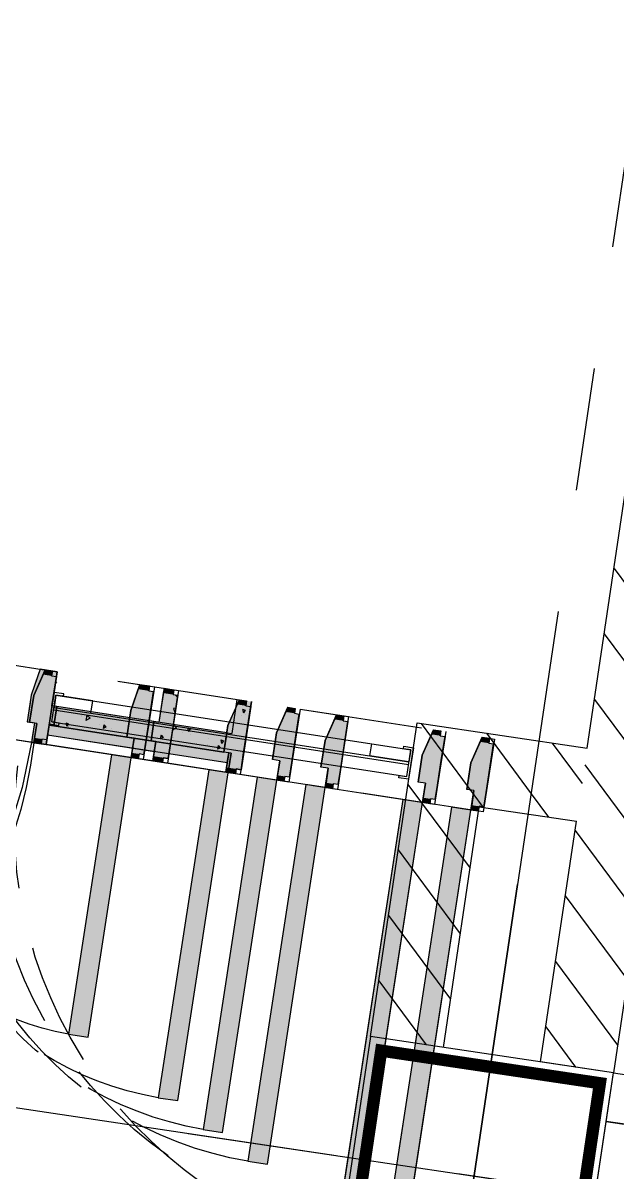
# Model space of a CAD drawing. Header units: millimetres. Extents: x 338 to 506, y 179 to 335.
# Drawn here: x 414.184 to 415.393, y 241.497 to 243.834 of the extents above; entities that cross this region are included whole.
import ezdxf

# ---------------------------------------------------------------- set-up
doc = ezdxf.new("R2010")
doc.units = ezdxf.units.MM
for name, pattern in [('CENTER', [2, 1.25, -0.25, 0.25, -0.25]), ('DASHED2', [0.375, 0.25, -0.125]), ('HIDDEN', [0.375, 0.25, -0.125])]:
    doc.linetypes.add(name, pattern=pattern)
for name, color, linetype in [('A-DOOR', 3, 'Continuous'), ('A-GLAZ', 142, 'Continuous'), ('COLUMNAS', 252, 'Continuous'), ('CUBIERTA', 254, 'Continuous'), ('EJES-COLUMNAS', 3, 'CENTER'), ('EJES_DE_COLUMNA', 255, 'DASHED2'), ('EQUIPAMENTO', 4, 'Continuous'), ('MUROS', 32, 'Continuous')]:
    doc.layers.add(name, color=color, linetype=linetype)

# ---------------------------------------------------------------- blocks, each defined once
blk = doc.blocks.new('*X902')
at = {"color": 0}
for p, q in [((62.6673, 79.5977), (62.5954, 79.5258)), ((62.8021, 79.5977), (62.6521, 79.4477)), ((62.9368, 79.5977), (62.7868, 79.4477)), ((63.0715, 79.5977), (62.9215, 79.4477)), ((63.2062, 79.5977), (63.0562, 79.4477)), ((63.3409, 79.5977), (63.1909, 79.4477)), ((63.4756, 79.5977), (63.3256, 79.4477)), ((63.6103, 79.5977), (63.4603, 79.4477))]:
    blk.add_line(p, q, dxfattribs=at)
blk = doc.blocks.new('*X903')
at = {"color": 0}
for p, q in [((62.7098, 79.9477), (62.5954, 79.8333)), ((62.8445, 79.9477), (62.6945, 79.7977)), ((62.9792, 79.9477), (62.8292, 79.7977)), ((63.1139, 79.9477), (62.9639, 79.7977)), ((63.2404, 79.9395), (63.0904, 79.7895)), ((63.2404, 79.8048), (63.1323, 79.6967)), ((63.1323, 79.6967), (63.0904, 79.6548)), ((63.2404, 79.6701), (63.168, 79.5977))]:
    blk.add_line(p, q, dxfattribs=at)
blk = doc.blocks.new('*U919')
for p, q in [((0.035, 0.0047), (0.035, 0.7353)), ((0.035, 0.7353), (0.06, 0.7353)), ((0.06, 0.0047), (0.06, 0.7353)), ((0.065, 0.0047), (0.065, 0.7353)), ((0.09, 0.0047), (0.09, 0.7353)), ((0.09, 0.0047), (0.09, 0.7353)), ((0.09, 0.0047), (0.09, 0.7353)), ((0.09, 0.0047), (0.09, 0.7353)), ((0.035, 0.0047), (0.06, 0.0047)), ((0.065, 0.0047), (0.065, 0.0143))]:
    blk.add_line(p, q)
for points in [[(0.095, 0.74), (0.095, 0.72), (0.09, 0.72), (0.09, 0.7353), (0.035, 0.7353), (0.035, 0.72), (0.03, 0.72), (0.03, 0.74)], [(0.035, 0.7353), (0.06, 0.7353), (0.06, 0.655), (0.035, 0.655)], [(0.035, 0.0047), (0.06, 0.0047), (0.06, 0.0806), (0.035, 0.0806)], [(0.095, 0), (0.095, 0.02), (0.09, 0.02), (0.09, 0.0047), (0.035, 0.0047), (0.035, 0.02), (0.03, 0.02), (0.03, 0)]]:
    blk.add_lwpolyline(points, close=True)
blk = doc.blocks.new('*U1274')
at = {"color": 7, "linetype": 'Continuous'}
for p, q in [((0.975, -0.01), (0.975, 0)), ((0.99, 0), (0.99, -0.01)), ((0.975, -0.04), (0.975, -0.01)), ((1, -0.01), (1, -0.04)), ((0.96, -0.095), (0.96, -0.04)), ((1, -0.04), (1, -0.095)), ((0.9723, -0.14), (0.96, -0.095)), ((1, -0.095), (1, -0.14)), ((0.975, -0.15), (0.9723, -0.14)), ((0.99, -0.14), (0.99, -0.15))]:
    blk.add_line(p, q, dxfattribs=at)
at = {"color": 7, "linetype": 'Continuous', "extrusion": (0, 0, -1)}
for points in [[(-0.975, 0), (-0.99, -0.01), (-0.975, -0.01)], [(-0.975, 0), (-0.99, 0), (-0.99, -0.01)], [(-0.975, -0.01), (-1, -0.04), (-0.975, -0.04)], [(-0.975, -0.01), (-1, -0.01), (-1, -0.04)], [(-0.96, -0.04), (-1, -0.095), (-0.96, -0.095)], [(-0.96, -0.04), (-1, -0.04), (-1, -0.095)], [(-0.96, -0.095), (-1, -0.14), (-0.9723, -0.14)], [(-0.96, -0.095), (-1, -0.095), (-1, -0.14)], [(-0.9723, -0.14), (-0.99, -0.15), (-0.975, -0.15)], [(-0.9723, -0.14), (-0.99, -0.14), (-0.99, -0.15)]]:
    blk.add_solid(points, dxfattribs=at)
blk = doc.blocks.new('*U1275')
at = {"color": 7, "linetype": 'Continuous'}
for p, q in [((0.975, -0.01), (0.975, 0)), ((0.99, 0), (0.99, -0.01)), ((0.975, -0.04), (0.975, -0.01)), ((1, -0.01), (1, -0.04)), ((0.96, -0.095), (0.96, -0.04)), ((1, -0.04), (1, -0.095)), ((0.9723, -0.14), (0.96, -0.095)), ((1, -0.095), (1, -0.14)), ((0.975, -0.15), (0.9723, -0.14)), ((0.99, -0.14), (0.99, -0.15))]:
    blk.add_line(p, q, dxfattribs=at)
at = {"color": 7, "linetype": 'Continuous', "extrusion": (0, 0, -1)}
for points in [[(-0.975, 0), (-0.99, -0.01), (-0.975, -0.01)], [(-0.975, 0), (-0.99, 0), (-0.99, -0.01)], [(-0.975, -0.01), (-1, -0.04), (-0.975, -0.04)], [(-0.975, -0.01), (-1, -0.01), (-1, -0.04)], [(-0.96, -0.04), (-1, -0.095), (-0.96, -0.095)], [(-0.96, -0.04), (-1, -0.04), (-1, -0.095)], [(-0.96, -0.095), (-1, -0.14), (-0.9723, -0.14)], [(-0.96, -0.095), (-1, -0.095), (-1, -0.14)], [(-0.9723, -0.14), (-0.99, -0.15), (-0.975, -0.15)], [(-0.9723, -0.14), (-0.99, -0.14), (-0.99, -0.15)]]:
    blk.add_solid(points, dxfattribs=at)
blk = doc.blocks.new('*X1280')
at = {"color": 0}
for p, q in [((1.233, -0.0207), (1.233, -0.0207)), ((1.2274, -0.099), (1.2274, -0.099)), ((1.2453, -0.1124), (1.25, -0.1029)), ((1.25, -0.1133), (1.2453, -0.1124)), ((1.2441, -0.14), (1.25, -0.136))]:
    blk.add_line(p, q, dxfattribs=at)
blk = doc.blocks.new('*U1281')
at = {"color": 7, "linetype": 'Continuous'}
for p, q in [((1.22, -0.01), (1.22, 0)), ((1.24, 0), (1.24, -0.01)), ((1.22, -0.04), (1.22, -0.01)), ((1.25, -0.01), (1.25, -0.04)), ((1.21, -0.08), (1.21, -0.04)), ((1.25, -0.04), (1.25, -0.08)), ((1.22, -0.14), (1.22, -0.08)), ((1.25, -0.08), (1.25, -0.14)), ((1.22, -0.15), (1.22, -0.14)), ((1.24, -0.14), (1.24, -0.15))]:
    blk.add_line(p, q, dxfattribs=at)
at = {"color": 7, "linetype": 'Continuous', "extrusion": (0, 0, -1)}
for points in [[(-1.22, 0), (-1.24, -0.01), (-1.22, -0.01)], [(-1.22, 0), (-1.24, 0), (-1.24, -0.01)], [(-1.22, -0.01), (-1.25, -0.04), (-1.22, -0.04)], [(-1.22, -0.01), (-1.25, -0.01), (-1.25, -0.04)], [(-1.21, -0.04), (-1.25, -0.08), (-1.21, -0.08)], [(-1.21, -0.04), (-1.25, -0.04), (-1.25, -0.08)], [(-1.22, -0.08), (-1.25, -0.14), (-1.22, -0.14)], [(-1.22, -0.08), (-1.25, -0.08), (-1.25, -0.14)], [(-1.22, -0.14), (-1.24, -0.15), (-1.22, -0.15)], [(-1.22, -0.14), (-1.24, -0.14), (-1.24, -0.15)]]:
    blk.add_solid(points, dxfattribs=at)
blk = doc.blocks.new('*U1283')
at = {"color": 7, "linetype": 'Continuous'}
for p, q in [((1.01, -0.08), (1.01, -0.04)), ((1.21, -0.04), (1.21, -0.08))]:
    blk.add_line(p, q, dxfattribs=at)
at = {"color": 7, "linetype": 'Continuous', "extrusion": (0, 0, -1)}
for points in [[(-1.01, -0.04), (-1.21, -0.08), (-1.01, -0.08)], [(-1.01, -0.04), (-1.21, -0.04), (-1.21, -0.08)]]:
    blk.add_solid(points, dxfattribs=at)
blk = doc.blocks.new('*U1284')
at = {"color": 7, "linetype": 'Continuous'}
for p, q in [((0.97, -0.01), (0.97, 0)), ((1, 0), (1, -0.01)), ((0.97, -0.04), (0.97, -0.01)), ((1, -0.01), (1, -0.04)), ((0.955, -0.08), (0.955, -0.04)), ((1.01, -0.04), (1.01, -0.08)), ((0.955, -0.095), (0.955, -0.08)), ((1, -0.08), (1, -0.095)), ((0.9632, -0.14), (0.955, -0.095)), ((1, -0.095), (1, -0.14)), ((0.965, -0.15), (0.9632, -0.14)), ((1, -0.14), (1, -0.15))]:
    blk.add_line(p, q, dxfattribs=at)
at = {"color": 7, "linetype": 'Continuous', "extrusion": (0, 0, -1)}
for points in [[(-0.97, 0), (-1, -0.01), (-0.97, -0.01)], [(-0.97, 0), (-1, 0), (-1, -0.01)], [(-0.97, -0.01), (-1, -0.04), (-0.97, -0.04)], [(-0.97, -0.01), (-1, -0.01), (-1, -0.04)], [(-0.955, -0.04), (-1.01, -0.08), (-0.955, -0.08)], [(-0.955, -0.04), (-1.01, -0.04), (-1.01, -0.08)], [(-0.955, -0.08), (-1, -0.095), (-0.955, -0.095)], [(-0.955, -0.08), (-1, -0.08), (-1, -0.095)], [(-0.955, -0.095), (-1, -0.14), (-0.9632, -0.14)], [(-0.955, -0.095), (-1, -0.095), (-1, -0.14)], [(-0.9632, -0.14), (-1, -0.15), (-0.965, -0.15)], [(-0.9632, -0.14), (-1, -0.14), (-1, -0.15)]]:
    blk.add_solid(points, dxfattribs=at)
blk = doc.blocks.new('*U1285')
at = {"color": 7, "linetype": 'Continuous'}
for p, q in [((1, -0.04), (1, -0.02)), ((1.22, -0.02), (1.22, -0.04))]:
    blk.add_line(p, q, dxfattribs=at)
at = {"color": 7, "linetype": 'Continuous', "extrusion": (0, 0, -1)}
for points in [[(-1, -0.02), (-1.22, -0.04), (-1, -0.04)], [(-1, -0.02), (-1.22, -0.02), (-1.22, -0.04)]]:
    blk.add_solid(points, dxfattribs=at)
blk = doc.blocks.new('*U1290')
at = {"color": 7, "linetype": 'Continuous'}
for p, q in [((1.01, -0.08), (1.01, -0.04)), ((1.36, -0.04), (1.36, -0.08))]:
    blk.add_line(p, q, dxfattribs=at)
at = {"color": 7, "linetype": 'Continuous', "extrusion": (0, 0, -1)}
for points in [[(-1.01, -0.04), (-1.36, -0.08), (-1.01, -0.08)], [(-1.01, -0.04), (-1.36, -0.04), (-1.36, -0.08)]]:
    blk.add_solid(points, dxfattribs=at)
blk = doc.blocks.new('*U1291')
at = {"color": 7, "linetype": 'Continuous'}
for p, q in [((0.97, -0.01), (0.97, 0)), ((1, 0), (1, -0.01)), ((0.97, -0.04), (0.97, -0.01)), ((1, -0.01), (1, -0.04)), ((0.955, -0.08), (0.955, -0.04)), ((1.01, -0.04), (1.01, -0.08)), ((0.955, -0.095), (0.955, -0.08)), ((1, -0.08), (1, -0.095)), ((0.9632, -0.14), (0.955, -0.095)), ((1, -0.095), (1, -0.14)), ((0.965, -0.15), (0.9632, -0.14)), ((1, -0.14), (1, -0.15))]:
    blk.add_line(p, q, dxfattribs=at)
at = {"color": 7, "linetype": 'Continuous', "extrusion": (0, 0, -1)}
for points in [[(-0.97, 0), (-1, -0.01), (-0.97, -0.01)], [(-0.97, 0), (-1, 0), (-1, -0.01)], [(-0.97, -0.01), (-1, -0.04), (-0.97, -0.04)], [(-0.97, -0.01), (-1, -0.01), (-1, -0.04)], [(-0.955, -0.04), (-1.01, -0.08), (-0.955, -0.08)], [(-0.955, -0.04), (-1.01, -0.04), (-1.01, -0.08)], [(-0.955, -0.08), (-1, -0.095), (-0.955, -0.095)], [(-0.955, -0.08), (-1, -0.08), (-1, -0.095)], [(-0.955, -0.095), (-1, -0.14), (-0.9632, -0.14)], [(-0.955, -0.095), (-1, -0.095), (-1, -0.14)], [(-0.9632, -0.14), (-1, -0.15), (-0.965, -0.15)], [(-0.9632, -0.14), (-1, -0.14), (-1, -0.15)]]:
    blk.add_solid(points, dxfattribs=at)
blk = doc.blocks.new('*U1292')
at = {"color": 7, "linetype": 'Continuous'}
for p, q in [((1, -0.04), (1, -0.02)), ((1.37, -0.02), (1.37, -0.04))]:
    blk.add_line(p, q, dxfattribs=at)
at = {"color": 7, "linetype": 'Continuous', "extrusion": (0, 0, -1)}
for points in [[(-1, -0.02), (-1.37, -0.04), (-1, -0.04)], [(-1, -0.02), (-1.37, -0.02), (-1.37, -0.04)]]:
    blk.add_solid(points, dxfattribs=at)
blk = doc.blocks.new('*U1293')
at = {"color": 7, "linetype": 'Continuous'}
for p, q in [((1.37, -0.01), (1.37, 0)), ((1.39, 0), (1.39, -0.01)), ((1.37, -0.04), (1.37, -0.01)), ((1.4, -0.01), (1.4, -0.04)), ((1.36, -0.08), (1.36, -0.04)), ((1.4, -0.04), (1.4, -0.08)), ((1.37, -0.15), (1.37, -0.08)), ((1.4, -0.08), (1.4, -0.15))]:
    blk.add_line(p, q, dxfattribs=at)
at = {"color": 7, "linetype": 'Continuous', "extrusion": (0, 0, -1)}
for points in [[(-1.37, 0), (-1.39, -0.01), (-1.37, -0.01)], [(-1.37, 0), (-1.39, 0), (-1.39, -0.01)], [(-1.37, -0.01), (-1.4, -0.04), (-1.37, -0.04)], [(-1.37, -0.01), (-1.4, -0.01), (-1.4, -0.04)], [(-1.36, -0.04), (-1.4, -0.08), (-1.36, -0.08)], [(-1.36, -0.04), (-1.4, -0.04), (-1.4, -0.08)], [(-1.37, -0.08), (-1.4, -0.15), (-1.37, -0.15)], [(-1.37, -0.08), (-1.4, -0.08), (-1.4, -0.15)]]:
    blk.add_solid(points, dxfattribs=at)
blk = doc.blocks.new('*X1294')
at = {"color": 0}
for p, q in [((1.3949, -0.0141), (1.3949, -0.0141)), ((1.0331, -0.0501), (1.0361, -0.0433)), ((1.039, -0.049), (1.0361, -0.0433)), ((1.0399, -0.0433), (1.0399, -0.0433)), ((1.0406, -0.0436), (1.0406, -0.0436)), ((1.1734, -0.0412), (1.1734, -0.0412)), ((1.2473, -0.0418), (1.2473, -0.0418)), ((1.2889, -0.0434), (1.2889, -0.0434)), ((1.3512, -0.0478), (1.346, -0.0442)), ((1.3466, -0.0516), (1.346, -0.0442)), ((1.35, -0.0455), (1.35, -0.0455)), ((1.3778, -0.0334), (1.3778, -0.0334)), ((1.3979, -0.0416), (1.3979, -0.0416)), ((1.0331, -0.0501), (1.039, -0.049)), ((1.062, -0.0692), (1.062, -0.0692)), ((1.0626, -0.0677), (1.0626, -0.0677)), ((1.0803, -0.0668), (1.0728, -0.0608)), ((1.073, -0.0721), (1.0728, -0.0608)), ((1.073, -0.0721), (1.0803, -0.0668)), ((1.0774, -0.0491), (1.0774, -0.0491)), ((1.1023, -0.0573), (1.1023, -0.0573)), ((1.1149, -0.0536), (1.1097, -0.05)), ((1.1103, -0.0574), (1.1097, -0.05)), ((1.1099, -0.0653), (1.1099, -0.0653)), ((1.1103, -0.0574), (1.1149, -0.0536)), ((1.1166, -0.0508), (1.1166, -0.0508)), ((1.1267, -0.0519), (1.1267, -0.0519)), ((1.158, -0.0613), (1.158, -0.0613)), ((1.1932, -0.0594), (1.1932, -0.0594)), ((1.2031, -0.0693), (1.2031, -0.0693)), ((1.2059, -0.0574), (1.2059, -0.0574)), ((1.2331, -0.0507), (1.2278, -0.0471)), ((1.2285, -0.0545), (1.2278, -0.0471)), ((1.2285, -0.0545), (1.2331, -0.0507)), ((1.2356, -0.0679), (1.2356, -0.0679)), ((1.2574, -0.0742), (1.2499, -0.0683)), ((1.2502, -0.0795), (1.2499, -0.0683)), ((1.254, -0.0534), (1.254, -0.0534)), ((1.2645, -0.0488), (1.2645, -0.0488)), ((1.27, -0.0662), (1.27, -0.0662)), ((1.2873, -0.0656), (1.2873, -0.0656)), ((1.3019, -0.0495), (1.3019, -0.0495)), ((1.324, -0.0493), (1.324, -0.0493)), ((1.3257, -0.0626), (1.3257, -0.0626)), ((1.3466, -0.0516), (1.3512, -0.0478)), ((1.3499, -0.0636), (1.3529, -0.0568)), ((1.3499, -0.0636), (1.3557, -0.0625)), ((1.3557, -0.0625), (1.3529, -0.0568)), ((1.3608, -0.0624), (1.3608, -0.0624)), ((1.3932, -0.061), (1.3932, -0.061)), ((1.0085, -0.0854), (1.0085, -0.0854)), ((1.014, -0.0732), (1.014, -0.0732)), ((1.0455, -0.0762), (1.0455, -0.0762)), ((1.0779, -0.0748), (1.0779, -0.0748)), ((1.1297, -0.0725), (1.1297, -0.0725)), ((1.1393, -0.0752), (1.1393, -0.0752)), ((1.1635, -0.0712), (1.1635, -0.0712)), ((1.2496, -0.0795), (1.2496, -0.0795)), ((1.2502, -0.0795), (1.2574, -0.0742)), ((1.2786, -0.0798), (1.2786, -0.0798)), ((1.2792, -0.0774), (1.2822, -0.0705)), ((1.2792, -0.0774), (1.2851, -0.0762)), ((1.2851, -0.0762), (1.2822, -0.0705)), ((1.3466, -0.0737), (1.3466, -0.0737)), ((1.3746, -0.0719), (1.3746, -0.0719)), ((1.3874, -0.0764), (1.3874, -0.0764)), ((1.3725, -0.1071), (1.3725, -0.1071)), ((1.0017, -0.1298), (1, -0.1264)), ((1, -0.1316), (1.0014, -0.1314)), ((1.3839, -0.1184), (1.3839, -0.1184)), ((1.3839, -0.1321), (1.387, -0.1253)), ((1.3839, -0.1321), (1.3898, -0.131)), ((1.3898, -0.131), (1.387, -0.1253)), ((1.392, -0.1225), (1.392, -0.1225)), ((1, -0.143), (1, -0.143)), ((1, -0.15), (1, -0.15)), ((1, -0.15), (1, -0.15)), ((1, -0.15), (1, -0.15))]:
    blk.add_line(p, q, dxfattribs=at)
blk = doc.blocks.new('*U1300')
at = {"color": 7, "linetype": 'Continuous'}
for p, q in [((1.575, -0.01), (1.575, 0)), ((1.59, 0), (1.59, -0.01)), ((1.575, -0.04), (1.575, -0.01)), ((1.6, -0.01), (1.6, -0.04)), ((1.56, -0.095), (1.56, -0.04)), ((1.6, -0.04), (1.6, -0.095)), ((1.5723, -0.14), (1.56, -0.095)), ((1.6, -0.095), (1.6, -0.14)), ((1.575, -0.15), (1.5723, -0.14)), ((1.59, -0.14), (1.59, -0.15))]:
    blk.add_line(p, q, dxfattribs=at)
at = {"color": 7, "linetype": 'Continuous', "extrusion": (0, 0, -1)}
for points in [[(-1.575, 0), (-1.59, -0.01), (-1.575, -0.01)], [(-1.575, 0), (-1.59, 0), (-1.59, -0.01)], [(-1.575, -0.01), (-1.6, -0.04), (-1.575, -0.04)], [(-1.575, -0.01), (-1.6, -0.01), (-1.6, -0.04)], [(-1.56, -0.04), (-1.6, -0.095), (-1.56, -0.095)], [(-1.56, -0.04), (-1.6, -0.04), (-1.6, -0.095)], [(-1.56, -0.095), (-1.6, -0.14), (-1.5723, -0.14)], [(-1.56, -0.095), (-1.6, -0.095), (-1.6, -0.14)], [(-1.5723, -0.14), (-1.59, -0.15), (-1.575, -0.15)], [(-1.5723, -0.14), (-1.59, -0.14), (-1.59, -0.15)]]:
    blk.add_solid(points, dxfattribs=at)
blk = doc.blocks.new('*U1301')
at = {"color": 7, "linetype": 'Continuous'}
for p, q in [((1.575, -0.01), (1.575, 0)), ((1.59, 0), (1.59, -0.01)), ((1.575, -0.04), (1.575, -0.01)), ((1.6, -0.01), (1.6, -0.04)), ((1.56, -0.095), (1.56, -0.04)), ((1.6, -0.04), (1.6, -0.095)), ((1.5723, -0.14), (1.56, -0.095)), ((1.6, -0.095), (1.6, -0.14)), ((1.575, -0.15), (1.5723, -0.14)), ((1.59, -0.14), (1.59, -0.15))]:
    blk.add_line(p, q, dxfattribs=at)
at = {"color": 7, "linetype": 'Continuous', "extrusion": (0, 0, -1)}
for points in [[(-1.575, 0), (-1.59, -0.01), (-1.575, -0.01)], [(-1.575, 0), (-1.59, 0), (-1.59, -0.01)], [(-1.575, -0.01), (-1.6, -0.04), (-1.575, -0.04)], [(-1.575, -0.01), (-1.6, -0.01), (-1.6, -0.04)], [(-1.56, -0.04), (-1.6, -0.095), (-1.56, -0.095)], [(-1.56, -0.04), (-1.6, -0.04), (-1.6, -0.095)], [(-1.56, -0.095), (-1.6, -0.14), (-1.5723, -0.14)], [(-1.56, -0.095), (-1.6, -0.095), (-1.6, -0.14)], [(-1.5723, -0.14), (-1.59, -0.15), (-1.575, -0.15)], [(-1.5723, -0.14), (-1.59, -0.14), (-1.59, -0.15)]]:
    blk.add_solid(points, dxfattribs=at)
blk = doc.blocks.new('*U1305')
at = {"color": 7, "linetype": 'Continuous'}
for p, q in [((1.535, 0), (1.535, 0.775)), ((1.575, 0.775), (1.575, 0))]:
    blk.add_line(p, q, dxfattribs=at)
at = {"color": 7, "linetype": 'Continuous', "extrusion": (0, 0, -1)}
for points in [[(-1.535, 0.775), (-1.575, 0), (-1.535, 0)], [(-1.535, 0.775), (-1.575, 0.775), (-1.575, 0)]]:
    blk.add_solid(points, dxfattribs=at)
blk = doc.blocks.new('*U1306')
at = {"color": 7, "linetype": 'Continuous'}
for p, q in [((1.875, -0.01), (1.875, 0)), ((1.89, 0), (1.89, -0.01)), ((1.875, -0.04), (1.875, -0.01)), ((1.9, -0.01), (1.9, -0.04)), ((1.86, -0.095), (1.86, -0.04)), ((1.9, -0.04), (1.9, -0.095)), ((1.8723, -0.14), (1.86, -0.095)), ((1.9, -0.095), (1.9, -0.14)), ((1.875, -0.15), (1.8723, -0.14)), ((1.89, -0.14), (1.89, -0.15))]:
    blk.add_line(p, q, dxfattribs=at)
at = {"color": 7, "linetype": 'Continuous', "extrusion": (0, 0, -1)}
for points in [[(-1.875, 0), (-1.89, -0.01), (-1.875, -0.01)], [(-1.875, 0), (-1.89, 0), (-1.89, -0.01)], [(-1.875, -0.01), (-1.9, -0.04), (-1.875, -0.04)], [(-1.875, -0.01), (-1.9, -0.01), (-1.9, -0.04)], [(-1.86, -0.04), (-1.9, -0.095), (-1.86, -0.095)], [(-1.86, -0.04), (-1.9, -0.04), (-1.9, -0.095)], [(-1.86, -0.095), (-1.9, -0.14), (-1.8723, -0.14)], [(-1.86, -0.095), (-1.9, -0.095), (-1.9, -0.14)], [(-1.8723, -0.14), (-1.89, -0.15), (-1.875, -0.15)], [(-1.8723, -0.14), (-1.89, -0.14), (-1.89, -0.15)]]:
    blk.add_solid(points, dxfattribs=at)
blk = doc.blocks.new('*U1307')
at = {"color": 7, "linetype": 'Continuous'}
for p, q in [((1.875, -0.01), (1.875, 0)), ((1.89, 0), (1.89, -0.01)), ((1.875, -0.04), (1.875, -0.01)), ((1.9, -0.01), (1.9, -0.04)), ((1.86, -0.095), (1.86, -0.04)), ((1.9, -0.04), (1.9, -0.095)), ((1.8723, -0.14), (1.86, -0.095)), ((1.9, -0.095), (1.9, -0.14)), ((1.875, -0.15), (1.8723, -0.14)), ((1.89, -0.14), (1.89, -0.15))]:
    blk.add_line(p, q, dxfattribs=at)
at = {"color": 7, "linetype": 'Continuous', "extrusion": (0, 0, -1)}
for points in [[(-1.875, 0), (-1.89, -0.01), (-1.875, -0.01)], [(-1.875, 0), (-1.89, 0), (-1.89, -0.01)], [(-1.875, -0.01), (-1.9, -0.04), (-1.875, -0.04)], [(-1.875, -0.01), (-1.9, -0.01), (-1.9, -0.04)], [(-1.86, -0.04), (-1.9, -0.095), (-1.86, -0.095)], [(-1.86, -0.04), (-1.9, -0.04), (-1.9, -0.095)], [(-1.86, -0.095), (-1.9, -0.14), (-1.8723, -0.14)], [(-1.86, -0.095), (-1.9, -0.095), (-1.9, -0.14)], [(-1.8723, -0.14), (-1.89, -0.15), (-1.875, -0.15)], [(-1.8723, -0.14), (-1.89, -0.14), (-1.89, -0.15)]]:
    blk.add_solid(points, dxfattribs=at)
blk = doc.blocks.new('*U1310')
at = {"color": 7, "linetype": 'Continuous'}
for p, q in [((1.835, 0), (1.835, 0.925)), ((1.875, 0.925), (1.875, 0))]:
    blk.add_line(p, q, dxfattribs=at)
at = {"color": 7, "linetype": 'Continuous', "extrusion": (0, 0, -1)}
for points in [[(-1.835, 0.925), (-1.875, 0), (-1.835, 0)], [(-1.835, 0.925), (-1.875, 0.925), (-1.875, 0)]]:
    blk.add_solid(points, dxfattribs=at)
blk = doc.blocks.new('*U1312')
at = {"color": 7, "linetype": 'Continuous'}
for p, q in [((1.375, -0.01), (1.375, 0)), ((1.39, 0), (1.39, -0.01)), ((1.375, -0.04), (1.375, -0.01)), ((1.4, -0.01), (1.4, -0.04)), ((1.36, -0.095), (1.36, -0.04)), ((1.4, -0.04), (1.4, -0.095)), ((1.3723, -0.14), (1.36, -0.095)), ((1.4, -0.095), (1.4, -0.14)), ((1.375, -0.15), (1.3723, -0.14)), ((1.39, -0.14), (1.39, -0.15))]:
    blk.add_line(p, q, dxfattribs=at)
at = {"color": 7, "linetype": 'Continuous', "extrusion": (0, 0, -1)}
for points in [[(-1.375, 0), (-1.39, -0.01), (-1.375, -0.01)], [(-1.375, 0), (-1.39, 0), (-1.39, -0.01)], [(-1.375, -0.01), (-1.4, -0.04), (-1.375, -0.04)], [(-1.375, -0.01), (-1.4, -0.01), (-1.4, -0.04)], [(-1.36, -0.04), (-1.4, -0.095), (-1.36, -0.095)], [(-1.36, -0.04), (-1.4, -0.04), (-1.4, -0.095)], [(-1.36, -0.095), (-1.4, -0.14), (-1.3723, -0.14)], [(-1.36, -0.095), (-1.4, -0.095), (-1.4, -0.14)], [(-1.3723, -0.14), (-1.39, -0.15), (-1.375, -0.15)], [(-1.3723, -0.14), (-1.39, -0.14), (-1.39, -0.15)]]:
    blk.add_solid(points, dxfattribs=at)
blk = doc.blocks.new('*U1313')
at = {"color": 7, "linetype": 'Continuous'}
for p, q in [((1.375, -0.01), (1.375, 0)), ((1.39, 0), (1.39, -0.01)), ((1.375, -0.04), (1.375, -0.01)), ((1.4, -0.01), (1.4, -0.04)), ((1.36, -0.095), (1.36, -0.04)), ((1.4, -0.04), (1.4, -0.095)), ((1.3723, -0.14), (1.36, -0.095)), ((1.4, -0.095), (1.4, -0.14)), ((1.375, -0.15), (1.3723, -0.14)), ((1.39, -0.14), (1.39, -0.15))]:
    blk.add_line(p, q, dxfattribs=at)
at = {"color": 7, "linetype": 'Continuous', "extrusion": (0, 0, -1)}
for points in [[(-1.375, 0), (-1.39, -0.01), (-1.375, -0.01)], [(-1.375, 0), (-1.39, 0), (-1.39, -0.01)], [(-1.375, -0.01), (-1.4, -0.04), (-1.375, -0.04)], [(-1.375, -0.01), (-1.4, -0.01), (-1.4, -0.04)], [(-1.36, -0.04), (-1.4, -0.095), (-1.36, -0.095)], [(-1.36, -0.04), (-1.4, -0.04), (-1.4, -0.095)], [(-1.36, -0.095), (-1.4, -0.14), (-1.3723, -0.14)], [(-1.36, -0.095), (-1.4, -0.095), (-1.4, -0.14)], [(-1.3723, -0.14), (-1.39, -0.15), (-1.375, -0.15)], [(-1.3723, -0.14), (-1.39, -0.14), (-1.39, -0.15)]]:
    blk.add_solid(points, dxfattribs=at)
blk = doc.blocks.new('*U1316')
at = {"color": 7, "linetype": 'Continuous'}
for p, q in [((1.335, 0), (1.335, 0.675)), ((1.375, 0.675), (1.375, 0))]:
    blk.add_line(p, q, dxfattribs=at)
at = {"color": 7, "linetype": 'Continuous', "extrusion": (0, 0, -1)}
for points in [[(-1.335, 0.675), (-1.375, 0), (-1.335, 0)], [(-1.335, 0.675), (-1.375, 0.675), (-1.375, 0)]]:
    blk.add_solid(points, dxfattribs=at)
blk = doc.blocks.new('*U1318')
at = {"color": 7, "linetype": 'Continuous'}
for p, q in [((1.475, -0.01), (1.475, 0)), ((1.49, 0), (1.49, -0.01)), ((1.475, -0.04), (1.475, -0.01)), ((1.5, -0.01), (1.5, -0.04)), ((1.46, -0.095), (1.46, -0.04)), ((1.5, -0.04), (1.5, -0.095)), ((1.4723, -0.14), (1.46, -0.095)), ((1.5, -0.095), (1.5, -0.14)), ((1.475, -0.15), (1.4723, -0.14)), ((1.49, -0.14), (1.49, -0.15))]:
    blk.add_line(p, q, dxfattribs=at)
at = {"color": 7, "linetype": 'Continuous', "extrusion": (0, 0, -1)}
for points in [[(-1.475, 0), (-1.49, -0.01), (-1.475, -0.01)], [(-1.475, 0), (-1.49, 0), (-1.49, -0.01)], [(-1.475, -0.01), (-1.5, -0.04), (-1.475, -0.04)], [(-1.475, -0.01), (-1.5, -0.01), (-1.5, -0.04)], [(-1.46, -0.04), (-1.5, -0.095), (-1.46, -0.095)], [(-1.46, -0.04), (-1.5, -0.04), (-1.5, -0.095)], [(-1.46, -0.095), (-1.5, -0.14), (-1.4723, -0.14)], [(-1.46, -0.095), (-1.5, -0.095), (-1.5, -0.14)], [(-1.4723, -0.14), (-1.49, -0.15), (-1.475, -0.15)], [(-1.4723, -0.14), (-1.49, -0.14), (-1.49, -0.15)]]:
    blk.add_solid(points, dxfattribs=at)
blk = doc.blocks.new('*U1319')
at = {"color": 7, "linetype": 'Continuous'}
for p, q in [((1.475, -0.01), (1.475, 0)), ((1.49, 0), (1.49, -0.01)), ((1.475, -0.04), (1.475, -0.01)), ((1.5, -0.01), (1.5, -0.04)), ((1.46, -0.095), (1.46, -0.04)), ((1.5, -0.04), (1.5, -0.095)), ((1.4723, -0.14), (1.46, -0.095)), ((1.5, -0.095), (1.5, -0.14)), ((1.475, -0.15), (1.4723, -0.14)), ((1.49, -0.14), (1.49, -0.15))]:
    blk.add_line(p, q, dxfattribs=at)
at = {"color": 7, "linetype": 'Continuous', "extrusion": (0, 0, -1)}
for points in [[(-1.475, 0), (-1.49, -0.01), (-1.475, -0.01)], [(-1.475, 0), (-1.49, 0), (-1.49, -0.01)], [(-1.475, -0.01), (-1.5, -0.04), (-1.475, -0.04)], [(-1.475, -0.01), (-1.5, -0.01), (-1.5, -0.04)], [(-1.46, -0.04), (-1.5, -0.095), (-1.46, -0.095)], [(-1.46, -0.04), (-1.5, -0.04), (-1.5, -0.095)], [(-1.46, -0.095), (-1.5, -0.14), (-1.4723, -0.14)], [(-1.46, -0.095), (-1.5, -0.095), (-1.5, -0.14)], [(-1.4723, -0.14), (-1.49, -0.15), (-1.475, -0.15)], [(-1.4723, -0.14), (-1.49, -0.14), (-1.49, -0.15)]]:
    blk.add_solid(points, dxfattribs=at)
blk = doc.blocks.new('*U1322')
at = {"color": 7, "linetype": 'Continuous'}
for p, q in [((1.435, 0), (1.435, 0.725)), ((1.475, 0.725), (1.475, 0))]:
    blk.add_line(p, q, dxfattribs=at)
at = {"color": 7, "linetype": 'Continuous', "extrusion": (0, 0, -1)}
for points in [[(-1.435, 0.725), (-1.475, 0), (-1.435, 0)], [(-1.435, 0.725), (-1.475, 0.725), (-1.475, 0)]]:
    blk.add_solid(points, dxfattribs=at)
blk = doc.blocks.new('*U1324')
at = {"color": 7, "linetype": 'Continuous'}
for p, q in [((1.175, -0.01), (1.175, 0)), ((1.19, 0), (1.19, -0.01)), ((1.175, -0.04), (1.175, -0.01)), ((1.2, -0.01), (1.2, -0.04)), ((1.16, -0.095), (1.16, -0.04)), ((1.2, -0.04), (1.2, -0.095)), ((1.1682, -0.14), (1.16, -0.095)), ((1.2, -0.095), (1.2, -0.14)), ((1.17, -0.15), (1.1682, -0.14)), ((1.19, -0.14), (1.19, -0.15))]:
    blk.add_line(p, q, dxfattribs=at)
at = {"color": 7, "linetype": 'Continuous', "extrusion": (0, 0, -1)}
for points in [[(-1.175, 0), (-1.19, -0.01), (-1.175, -0.01)], [(-1.175, 0), (-1.19, 0), (-1.19, -0.01)], [(-1.175, -0.01), (-1.2, -0.04), (-1.175, -0.04)], [(-1.175, -0.01), (-1.2, -0.01), (-1.2, -0.04)], [(-1.16, -0.04), (-1.2, -0.095), (-1.16, -0.095)], [(-1.16, -0.04), (-1.2, -0.04), (-1.2, -0.095)], [(-1.16, -0.095), (-1.2, -0.14), (-1.1682, -0.14)], [(-1.16, -0.095), (-1.2, -0.095), (-1.2, -0.14)], [(-1.1682, -0.14), (-1.19, -0.15), (-1.17, -0.15)], [(-1.1682, -0.14), (-1.19, -0.14), (-1.19, -0.15)]]:
    blk.add_solid(points, dxfattribs=at)
blk = doc.blocks.new('*U1325')
at = {"color": 7, "linetype": 'Continuous'}
for p, q in [((1.135, 0), (1.135, 0.575)), ((1.175, 0.575), (1.175, 0))]:
    blk.add_line(p, q, dxfattribs=at)
at = {"color": 7, "linetype": 'Continuous', "extrusion": (0, 0, -1)}
for points in [[(-1.135, 0.575), (-1.175, 0), (-1.135, 0)], [(-1.135, 0.575), (-1.175, 0.575), (-1.175, 0)]]:
    blk.add_solid(points, dxfattribs=at)
blk = doc.blocks.new('*U1326')
at = {"color": 7, "linetype": 'Continuous'}
for p, q in [((1.775, -0.01), (1.775, 0)), ((1.79, 0), (1.79, -0.01)), ((1.775, -0.04), (1.775, -0.01)), ((1.8, -0.01), (1.8, -0.04)), ((1.76, -0.095), (1.76, -0.04)), ((1.8, -0.04), (1.8, -0.095)), ((1.7723, -0.14), (1.76, -0.095)), ((1.8, -0.095), (1.8, -0.14)), ((1.775, -0.15), (1.7723, -0.14)), ((1.79, -0.14), (1.79, -0.15))]:
    blk.add_line(p, q, dxfattribs=at)
at = {"color": 7, "linetype": 'Continuous', "extrusion": (0, 0, -1)}
for points in [[(-1.775, 0), (-1.79, -0.01), (-1.775, -0.01)], [(-1.775, 0), (-1.79, 0), (-1.79, -0.01)], [(-1.775, -0.01), (-1.8, -0.04), (-1.775, -0.04)], [(-1.775, -0.01), (-1.8, -0.01), (-1.8, -0.04)], [(-1.76, -0.04), (-1.8, -0.095), (-1.76, -0.095)], [(-1.76, -0.04), (-1.8, -0.04), (-1.8, -0.095)], [(-1.76, -0.095), (-1.8, -0.14), (-1.7723, -0.14)], [(-1.76, -0.095), (-1.8, -0.095), (-1.8, -0.14)], [(-1.7723, -0.14), (-1.79, -0.15), (-1.775, -0.15)], [(-1.7723, -0.14), (-1.79, -0.14), (-1.79, -0.15)]]:
    blk.add_solid(points, dxfattribs=at)
blk = doc.blocks.new('*U1327')
at = {"color": 7, "linetype": 'Continuous'}
for p, q in [((1.775, -0.01), (1.775, 0)), ((1.79, 0), (1.79, -0.01)), ((1.775, -0.04), (1.775, -0.01)), ((1.8, -0.01), (1.8, -0.04)), ((1.76, -0.095), (1.76, -0.04)), ((1.8, -0.04), (1.8, -0.095)), ((1.7723, -0.14), (1.76, -0.095)), ((1.8, -0.095), (1.8, -0.14)), ((1.775, -0.15), (1.7723, -0.14)), ((1.79, -0.14), (1.79, -0.15))]:
    blk.add_line(p, q, dxfattribs=at)
at = {"color": 7, "linetype": 'Continuous', "extrusion": (0, 0, -1)}
for points in [[(-1.775, 0), (-1.79, -0.01), (-1.775, -0.01)], [(-1.775, 0), (-1.79, 0), (-1.79, -0.01)], [(-1.775, -0.01), (-1.8, -0.04), (-1.775, -0.04)], [(-1.775, -0.01), (-1.8, -0.01), (-1.8, -0.04)], [(-1.76, -0.04), (-1.8, -0.095), (-1.76, -0.095)], [(-1.76, -0.04), (-1.8, -0.04), (-1.8, -0.095)], [(-1.76, -0.095), (-1.8, -0.14), (-1.7723, -0.14)], [(-1.76, -0.095), (-1.8, -0.095), (-1.8, -0.14)], [(-1.7723, -0.14), (-1.79, -0.15), (-1.775, -0.15)], [(-1.7723, -0.14), (-1.79, -0.14), (-1.79, -0.15)]]:
    blk.add_solid(points, dxfattribs=at)
blk = doc.blocks.new('*U1330')
at = {"color": 7, "linetype": 'Continuous'}
for p, q in [((1.735, 0), (1.735, 0.875)), ((1.775, 0.875), (1.775, 0))]:
    blk.add_line(p, q, dxfattribs=at)
at = {"color": 7, "linetype": 'Continuous', "extrusion": (0, 0, -1)}
for points in [[(-1.735, 0.875), (-1.775, 0), (-1.735, 0)], [(-1.735, 0.875), (-1.775, 0.875), (-1.775, 0)]]:
    blk.add_solid(points, dxfattribs=at)
blk = doc.blocks.new('*U920')
for p, q in [((1.24, 0), (1.22, 0)), ((1.24, 0), (1.22, 0)), ((1.22, 0), (1.22, -0.04)), ((1.24, 0), (1.24, -0.01)), ((1.24, -0.01), (1.24, 0)), ((1.39, 0), (1.37, 0)), ((1.39, 0), (1.37, 0)), ((1.37, 0), (1.37, -0.04)), ((1.39, 0), (1.39, -0.01)), ((1.39, -0.01), (1.39, 0)), ((1.24, -0.01), (1.25, -0.01)), ((1.25, -0.01), (1.24, -0.01)), ((1.25, -0.14), (1.25, -0.01)), ((1.25, -0.14), (1.25, -0.01)), ((1.39, -0.01), (1.4, -0.01)), ((1.4, -0.01), (1.39, -0.01)), ((1.4, -0.14), (1.4, -0.01)), ((1.4, -0.14), (1.4, -0.01)), ((1.22, -0.04), (1.21, -0.04)), ((1.21, -0.04), (1.21, -0.08)), ((1.37, -0.04), (1.36, -0.04)), ((1.36, -0.04), (1.36, -0.08)), ((1.21, -0.08), (1.22, -0.08)), ((1.22, -0.15), (1.22, -0.08)), ((1.36, -0.08), (1.37, -0.08)), ((1.37, -0.15), (1.37, -0.08)), ((1.24, -0.15), (1.24, -0.14)), ((1.24, -0.14), (1.25, -0.14)), ((1.24, -0.15), (1.24, -0.14)), ((1.24, -0.14), (1.25, -0.14)), ((1.22, -0.15), (1.24, -0.15)), ((1.22, -0.15), (1.24, -0.15))]:
    blk.add_line(p, q)
for points in [[(1.835, 0), (1.835, 0.925), (1.875, 0.925), (1.875, 0)], [(1.735, 0), (1.735, 0.875), (1.775, 0.875), (1.775, 0)], [(1.535, 0), (1.535, 0.775), (1.575, 0.775), (1.575, 0)], [(1.435, 0), (1.435, 0.725), (1.475, 0.725), (1.475, 0)], [(1.335, 0), (1.335, 0.675), (1.375, 0.675), (1.375, 0)], [(1.135, 0), (1.135, 0.575), (1.175, 0.575), (1.175, 0)], [(0.955, -0.04), (0.97, -0.04), (0.97, 0), (1, 0), (1, -0.01), (1, -0.04), (1.01, -0.04), (1.01, -0.08), (1, -0.08), (1, -0.14), (1, -0.15), (0.965, -0.15), (0.955, -0.095)], [(0.955, -0.04), (0.97, -0.04), (0.97, 0), (1, 0), (1, -0.01), (1, -0.04), (1.01, -0.04), (1.01, -0.08), (1, -0.08), (1, -0.14), (1, -0.15), (0.965, -0.15), (0.955, -0.095)], [(1, -0.01), (0.99, -0.01), (0.99, 0), (0.975, 0), (0.975, -0.04), (0.96, -0.04), (0.96, -0.095), (0.975, -0.15), (0.99, -0.15), (0.99, -0.14), (1, -0.14)], [(1, -0.01), (0.99, -0.01), (0.99, 0), (0.975, 0), (0.975, -0.04), (0.96, -0.04), (0.96, -0.095), (0.975, -0.15), (0.99, -0.15), (0.99, -0.14), (1, -0.14)], [(1.2, -0.01), (1.19, -0.01), (1.19, 0), (1.175, 0), (1.175, -0.04), (1.16, -0.04), (1.16, -0.095), (1.17, -0.15), (1.19, -0.15), (1.19, -0.14), (1.2, -0.14)], [(1.4, -0.01), (1.39, -0.01), (1.39, 0), (1.375, 0), (1.375, -0.04), (1.36, -0.04), (1.36, -0.095), (1.375, -0.15), (1.39, -0.15), (1.39, -0.14), (1.4, -0.14)], [(1.4, -0.01), (1.39, -0.01), (1.39, 0), (1.375, 0), (1.375, -0.04), (1.36, -0.04), (1.36, -0.095), (1.375, -0.15), (1.39, -0.15), (1.39, -0.14), (1.4, -0.14)], [(1.5, -0.01), (1.49, -0.01), (1.49, 0), (1.475, 0), (1.475, -0.04), (1.46, -0.04), (1.46, -0.095), (1.475, -0.15), (1.49, -0.15), (1.49, -0.14), (1.5, -0.14)], [(1.5, -0.01), (1.49, -0.01), (1.49, 0), (1.475, 0), (1.475, -0.04), (1.46, -0.04), (1.46, -0.095), (1.475, -0.15), (1.49, -0.15), (1.49, -0.14), (1.5, -0.14)], [(1.6, -0.01), (1.59, -0.01), (1.59, 0), (1.575, 0), (1.575, -0.04), (1.56, -0.04), (1.56, -0.095), (1.575, -0.15), (1.59, -0.15), (1.59, -0.14), (1.6, -0.14)], [(1.6, -0.01), (1.59, -0.01), (1.59, 0), (1.575, 0), (1.575, -0.04), (1.56, -0.04), (1.56, -0.095), (1.575, -0.15), (1.59, -0.15), (1.59, -0.14), (1.6, -0.14)], [(1.8, -0.01), (1.79, -0.01), (1.79, 0), (1.775, 0), (1.775, -0.04), (1.76, -0.04), (1.76, -0.095), (1.775, -0.15), (1.79, -0.15), (1.79, -0.14), (1.8, -0.14)], [(1.8, -0.01), (1.79, -0.01), (1.79, 0), (1.775, 0), (1.775, -0.04), (1.76, -0.04), (1.76, -0.095), (1.775, -0.15), (1.79, -0.15), (1.79, -0.14), (1.8, -0.14)], [(1.9, -0.01), (1.89, -0.01), (1.89, 0), (1.875, 0), (1.875, -0.04), (1.86, -0.04), (1.86, -0.095), (1.875, -0.15), (1.89, -0.15), (1.89, -0.14), (1.9, -0.14)], [(1.9, -0.01), (1.89, -0.01), (1.89, 0), (1.875, 0), (1.875, -0.04), (1.86, -0.04), (1.86, -0.095), (1.875, -0.15), (1.89, -0.15), (1.89, -0.14), (1.9, -0.14)], [(1, -0.02), (1.22, -0.02), (1.22, -0.04), (1.21, -0.04), (1, -0.04)], [(1, -0.02), (1.37, -0.02), (1.37, -0.04), (1.36, -0.04), (1, -0.04)], [(1.21, -0.08), (1.01, -0.08), (1.01, -0.04), (1.21, -0.04)], [(1.36, -0.08), (1.01, -0.08), (1.01, -0.04), (1.36, -0.04)]]:
    blk.add_lwpolyline(points, close=True)
at = {"color": 251, "linetype": 'HIDDEN'}
for points in [[(0, -0.15), (1, -0.15), (1, 0), (0, 0)], [(0, -0.15), (1.6, -0.15), (1.6, 0), (0, 0)], [(0, -0.15), (1.9, -0.15), (1.9, 0), (0, 0)], [(0, -0.15), (1.4, -0.15), (1.4, 0), (0, 0)], [(0, -0.15), (1.5, -0.15), (1.5, 0), (0, 0)], [(0, -0.15), (1.8, -0.15), (1.8, 0), (0, 0)]]:
    blk.add_lwpolyline(points, close=True, dxfattribs=at)
for points in [[(0, -0.15), (1.25, -0.15), (1.25, 0), (0, 0), (0, -0.149)], [(0, -0.15), (1.4, -0.15), (1.4, 0), (0, 0), (0, -0.149)], [(0, -0.15), (1.2, -0.15), (1.2, 0), (0, 0), (0, -0.15)]]:
    blk.add_lwpolyline(points, dxfattribs=at)
for points in [[(1.22, -0.04), (1.21, -0.04)], [(1.37, -0.04), (1.36, -0.04)]]:
    blk.add_lwpolyline(points)
for centre, radius, start, end in [((0.055, 0.0296), 0.9205, 358.1585, 89.3775), ((0.0239, -0.0004), 0.9461, 0.0266, 87.5106), ((0.0239, -0.0004), 0.9461, 0.0266, 87.5106), ((1.845, 0.0296), 0.8955, 90.6398, 181.8922), ((1.745, 0.0295), 0.8455, 90.6777, 182.0024), ((1.545, 0.0295), 0.7456, 90.7685, 182.2663), ((1.445, 0.0294), 0.6956, 90.8237, 182.4263), ((1.345, 0.0294), 0.6457, 90.8874, 182.6105), ((1.145, 0.0293), 0.5458, 91.0498, 183.0778)]:
    blk.add_arc(centre, radius, start, end, dxfattribs=at)
at = {"color": 7, "linetype": 'Continuous'}
for name in ['*U1310', '*U1330', '*U1305', '*U1322', '*U1316', '*U1325', '*U1284', '*U1291', '*U1274', '*U1275', '*U1324', '*U1281', '*U1293', '*U1312', '*U1313', '*U1318', '*U1319', '*U1300', '*U1301', '*U1326', '*U1327', '*U1306', '*U1307', '*U1285', '*U1292', '*U1283', '*U1290']:
    blk.add_blockref(name, (0, 0), dxfattribs=at)
at = {"color": 250, "linetype": 'Continuous'}
blk.add_blockref('*X1294', (0, 0), dxfattribs=at)
at = {"linetype": 'Continuous'}
blk.add_blockref('*X1280', (0, 0), dxfattribs=at)
blk = doc.blocks.new('V7_B10')
at = {"layer": 'EQUIPAMENTO'}
blk.add_lwpolyline([(2954.8613, 1969.89534), (2955.2613, 1969.89534), (2955.2613, 1965.31534), (2954.8613, 1965.31534)], close=True, dxfattribs=at)
at = {"layer": 'MUROS'}
blk.add_lwpolyline([(2955.3613, 1965.31534), (2955.2613, 1965.31534), (2955.2613, 1969.64534), (2955.2613, 1969.64534), (2955.2613, 1969.79534), (2955.2613, 1969.79534), (2955.2613, 1969.89534), (2955.3613, 1969.89534), (2955.3613, 1965.31534)], dxfattribs=at)
blk = doc.blocks.new('V7_B10-')
at = {"color": 32}
blk.add_blockref('V7_B10', (0, 0), dxfattribs=at)
blk = doc.blocks.new('EJES_ESTRUCTURALES')
at = {"layer": 'EJES_DE_COLUMNA', "color": 9, "linetype": 'CENTER'}
for p, q in [((693.56628, 131.2663), (693.56628, 199.7363)), ((661.4777, 174.98199), (759.37077, 174.98199))]:
    blk.add_line(p, q, dxfattribs=at)
blk = doc.blocks.new('COLUMNAS')
at = {"layer": 'COLUMNAS', "color": 6}
blk.add_lwpolyline([(-584.4662, 199.066), (-584.9662, 199.066), (-584.9662, 198.566), (-584.4662, 198.566), (-584.4662, 199.066)], dxfattribs=at)
at = {"layer": 'COLUMNAS', "color": 6, "const_width": 0.025}
blk.add_lwpolyline([(-584.9412, 198.5901), (-584.4912, 198.5901), (-584.4912, 199.0401), (-584.9412, 199.0401)], close=True, dxfattribs=at)
at = {"layer": 'EJES-COLUMNAS'}
for p, q in [((-584.7162, 198.2038), (-584.7162, 199.4038)), ((-584.7162, 198.2038), (-584.7162, 199.4038)), ((-584.1162, 198.816), (-585.3162, 198.816))]:
    blk.add_line(p, q, dxfattribs=at)
blk = doc.blocks.new('A$C7152A42C')
at = {"layer": 'MUROS'}
for p, q in [((62.5954, 79.94772), (63.24041, 79.94772)), ((63.24041, 79.94772), (63.24041, 79.59772)), ((62.5954, 79.79772), (63.09041, 79.79772)), ((63.09041, 79.79772), (63.09041, 79.59772))]:
    blk.add_line(p, q, dxfattribs=at)
for points in [[(62.5954, 79.44772), (62.59541, 79.59772), (63.09041, 79.59772)], [(63.24041, 79.59772), (69.60901, 79.59772), (69.60901, 79.44772), (62.59541, 79.44772)]]:
    blk.add_lwpolyline(points, dxfattribs=at)
at = {"color": 32}
blk.add_blockref('V7_B10-', (-2892.7659, -1890.44762), dxfattribs=at)
at = {"layer": 'A-DOOR', "extrusion": (2.33163e-06, 0.000958086, 1), "xscale": -1, "rotation": 89.72112955704023}
blk.add_blockref('*U920', (63.09041, 81.68819, 0.07674), dxfattribs=at)
at = {"layer": 'A-GLAZ', "extrusion": (2.33163e-06, 0.000958086, 1), "rotation": 179.7211279969162}
blk.add_blockref('*U919', (63.22304, 80.68753, 0.07674), dxfattribs=at)
at = {"layer": 'CUBIERTA'}
blk.add_blockref('COLUMNAS', (647.06158, -119.11823), dxfattribs=at)
at = {"layer": 'EJES_DE_COLUMNA'}
blk.add_blockref('EJES_ESTRUCTURALES', (-631.22088, -95.28525), dxfattribs=at)
at = {"layer": 'MUROS', "linetype": 'Continuous'}
for name in ['*X903', '*X902']:
    blk.add_blockref(name, (0, 0), dxfattribs=at)

msp = doc.modelspace()

# ---------------------------------------------------------------- block references
at = {"layer": 'MUROS', "color": 32, "rotation": 81.53046525965426}
msp.add_blockref('A$C7152A42C', (484.7482, 168.0844), dxfattribs=at)

doc.saveas('drawing.dxf')
